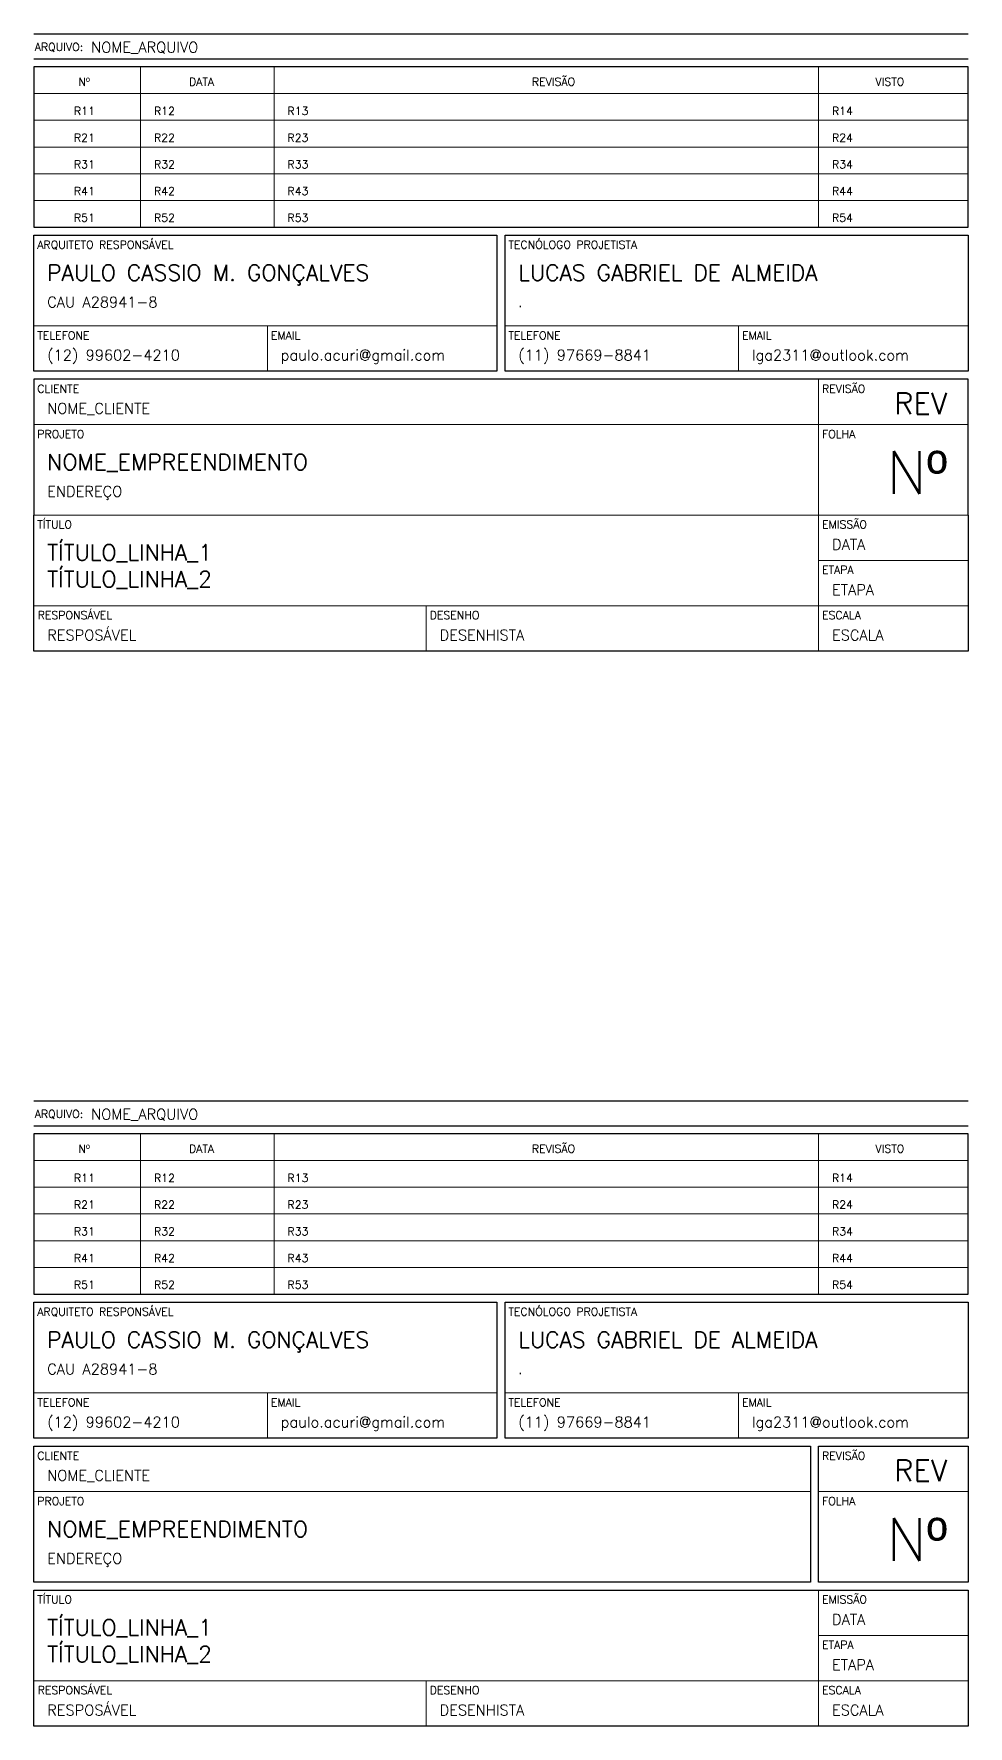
# Model space of a CAD drawing. Extents: x 0 to 175, y -16 to 63.
# Drawn here: x 82.84 to 91.59, y -16.46 to -0.59 of the extents above; entities that cross this region are included whole.
import ezdxf
from ezdxf.enums import TextEntityAlignment as Align

# ---------------------------------------------------------------- set-up
doc = ezdxf.new("R2010")
doc.units = 0
doc.header["$LTSCALE"] = 0.5
doc.header["$MEASUREMENT"] = 0
doc.layers.add('LOGO', color=7, linetype='CONTINUOUS')
for name, color, linetype, lineweight in [('TXT01', 7, 'CONTINUOUS', 9), ('TXT02', 2, 'CONTINUOUS', 20), ('TXT05', 4, 'CONTINUOUS', 30), ('TXT07', 6, 'CONTINUOUS', 50)]:
    doc.layers.add(name, color=color, linetype=linetype, lineweight=lineweight)
doc.styles.add('ROMANS', font='romans.shx')
doc.styles.add('SANSSERIF', font='sanss___.ttf')

msp = doc.modelspace()

# ---------------------------------------------------------------- linework, layer by layer
at = {"layer": 'TXT01', "lineweight": 9}
for p, q in [((85.0918, -0.9054), (85.0918, -2.4054)), ((90.1918, -2.4054), (90.1918, -0.9054)), ((82.8418, -1.4054), (91.5918, -1.4054)), ((82.8418, -1.6554), (91.5918, -1.6554)), ((82.8418, -1.9054), (91.5918, -1.9054)), ((82.8418, -2.1554), (91.5918, -2.1554)), ((82.8418, -3.3304), (87.1793, -3.3304)), ((87.2543, -3.3304), (91.5918, -3.3304)), ((90.1918, -3.8304), (90.1918, -5.1054)), ((82.8418, -4.2554), (91.5918, -4.2554)), ((90.1918, -5.1054), (90.1918, -6.3804)), ((90.1918, -5.5304), (91.5918, -5.5304)), ((82.8418, -5.9554), (91.5918, -5.9554)), ((86.5168, -5.9554), (86.5168, -6.3804)), ((85.0918, -10.9054), (85.0918, -12.4054)), ((90.1918, -12.4054), (90.1918, -10.9054)), ((82.8418, -11.4054), (91.5918, -11.4054)), ((82.8418, -11.6554), (91.5918, -11.6554)), ((82.8418, -11.9054), (91.5918, -11.9054)), ((82.8418, -12.1554), (91.5918, -12.1554)), ((82.8418, -13.3304), (87.1793, -13.3304)), ((87.2543, -13.3304), (91.5918, -13.3304)), ((82.8418, -14.2554), (90.1168, -14.2554)), ((90.1918, -14.2554), (91.5918, -14.2554)), ((90.1918, -15.1804), (90.1918, -16.4554)), ((90.1918, -15.6054), (91.5918, -15.6054)), ((82.8418, -16.0304), (91.5918, -16.0304)), ((86.5168, -16.0304), (86.5168, -16.4554))]:
    msp.add_line(p, q, dxfattribs=at)
for points in [[(85.0293, -3.3304), (85.0293, -3.7554)], [(89.4418, -3.3304), (89.4418, -3.7554)], [(82.8418, -5.1054), (91.5918, -5.1054)], [(85.0293, -13.3304), (85.0293, -13.7554)], [(89.4418, -13.3304), (89.4418, -13.7554)]]:
    msp.add_lwpolyline(points, dxfattribs=at)
at = {"layer": 'TXT02', "lineweight": 9}
for p, q in [((83.8418, -0.9054), (83.8418, -2.4054)), ((82.8418, -1.1554), (91.5918, -1.1554)), ((83.8418, -10.9054), (83.8418, -12.4054)), ((82.8418, -11.1554), (91.5918, -11.1554))]:
    msp.add_line(p, q, dxfattribs=at)
at = {"layer": 'TXT05', "color": 4}
for p, q in [((82.8418, -0.5949), (91.5918, -0.5949)), ((82.8418, -10.5949), (91.5918, -10.5949))]:
    msp.add_line(p, q, dxfattribs=at)
for points in [[(82.8418, -0.8304), (91.5918, -0.8304)], [(91.5918, -5.1054), (91.5918, -3.8304), (82.8418, -3.8304), (82.8418, -5.1054)], [(91.5918, -5.1054), (91.5918, -6.3804), (82.8418, -6.3804), (82.8418, -5.1054)], [(82.8418, -10.8304), (91.5918, -10.8304)]]:
    msp.add_lwpolyline(points, dxfattribs=at)
for points in [[(82.8418, -2.4054), (91.5918, -2.4054), (91.5918, -0.9054), (82.8418, -0.9054)], [(82.8418, -2.4804), (87.1793, -2.4804), (87.1793, -3.7554), (82.8418, -3.7554)], [(87.2543, -2.4804), (91.5918, -2.4804), (91.5918, -3.7554), (87.2543, -3.7554)], [(82.8418, -12.4054), (91.5918, -12.4054), (91.5918, -10.9054), (82.8418, -10.9054)], [(82.8418, -12.4804), (87.1793, -12.4804), (87.1793, -13.7554), (82.8418, -13.7554)], [(87.2543, -12.4804), (91.5918, -12.4804), (91.5918, -13.7554), (87.2543, -13.7554)], [(90.1168, -15.1054), (82.8418, -15.1054), (82.8418, -13.8304), (90.1168, -13.8304)], [(91.5918, -15.1054), (90.1918, -15.1054), (90.1918, -13.8304), (91.5918, -13.8304)], [(82.8418, -15.1804), (91.5918, -15.1804), (91.5918, -16.4554), (82.8418, -16.4554)]]:
    msp.add_lwpolyline(points, close=True, dxfattribs=at)

# ---------------------------------------------------------------- texts
at = {"layer": 'LOGO', "color": 2, "lineweight": 20, "style": 'SANSSERIF'}
for p in [(87.3793, -3.1584), (87.3793, -13.1584)]:
    msp.add_text('.', height=0.1, dxfattribs=at).set_placement(p)
at = {"layer": 'LOGO', "color": 4, "lineweight": 30, "style": 'ROMANS', "flags": 8}
for p in [(82.9668, -4.1554), (82.9668, -14.1554)]:
    msp.add_attdef('NOME_CLIENTE', p, 'ÉRIKA NOGUEIRA VIEIRA', height=0.1, dxfattribs=at)
at = {"layer": 'TXT02', "color": 2, "lineweight": 20, "style": 'ROMANS'}
for s, p in [('ARQUIVO:', (82.8501, -0.7555)), ('Nº', (83.2592, -1.0807)), ('DATA', (84.2947, -1.0807)), ('REVISÃO', (87.5061, -1.0807)), ('VISTO', (90.724, -1.0807)), ('REVISÃO', (90.2238, -3.9584)), ('FOLHA', (90.2238, -4.3834)), ('TÍTULO', (82.8738, -5.2304)), ('EMISSÃO', (90.2238, -5.2304)), ('ETAPA', (90.2238, -5.6554)), ('RESPONSÁVEL', (82.8775, -6.0804)), ('DESENHO', (86.5488, -6.0804)), ('ESCALA', (90.2238, -6.0804)), ('ARQUIVO:', (82.8501, -10.7555)), ('Nº', (83.2592, -11.0807)), ('DATA', (84.2947, -11.0807)), ('REVISÃO', (87.5061, -11.0807)), ('VISTO', (90.724, -11.0807)), ('REVISÃO', (90.2238, -13.9584)), ('FOLHA', (90.2238, -14.3834)), ('TÍTULO', (82.8738, -15.3054)), ('EMISSÃO', (90.2238, -15.3054)), ('ETAPA', (90.2238, -15.7304)), ('RESPONSÁVEL', (82.8775, -16.1554)), ('DESENHO', (86.5488, -16.1554)), ('ESCALA', (90.2238, -16.1554))]:
    msp.add_text(s, height=0.075, dxfattribs=at).set_placement(p)
at = {"layer": 'TXT02', "style": 'ROMANS'}
for s, height, p in [('CAU A28941-8 ', 0.1, (82.9668, -3.1584)), ('TELEFONE', 0.075, (82.8738, -3.4584)), ('EMAIL', 0.075, (85.0613, -3.4584)), ('TELEFONE', 0.075, (87.2863, -3.4584)), ('EMAIL', 0.075, (89.4738, -3.4584)), ('(12) 99602-4210 ', 0.1, (82.9668, -3.6554)), ('paulo.acuri@gmail.com ', 0.1, (85.1543, -3.6554)), ('(11) 97669-8841 ', 0.1, (87.3793, -3.6554)), ('lga2311@outlook.com ', 0.1, (89.5668, -3.6554)), ('CLIENTE', 0.075, (82.8738, -3.9584)), ('PROJETO', 0.075, (82.8738, -4.3834)), ('CAU A28941-8 ', 0.1, (82.9668, -13.1584)), ('TELEFONE', 0.075, (82.8738, -13.4584)), ('EMAIL', 0.075, (85.0613, -13.4584)), ('TELEFONE', 0.075, (87.2863, -13.4584)), ('EMAIL', 0.075, (89.4738, -13.4584)), ('(12) 99602-4210 ', 0.1, (82.9668, -13.6554)), ('paulo.acuri@gmail.com ', 0.1, (85.1543, -13.6554)), ('(11) 97669-8841 ', 0.1, (87.3793, -13.6554)), ('lga2311@outlook.com ', 0.1, (89.5668, -13.6554)), ('CLIENTE', 0.075, (82.8738, -13.9584)), ('PROJETO', 0.075, (82.8738, -14.3834))]:
    msp.add_text(s, height=height, dxfattribs=at).set_placement(p)
at = {"layer": 'TXT02', "color": 2, "lineweight": 20, "style": 'ROMANS', "flags": 8}
for tag, p, s, height in [('NOME_ARQUIVO', (83.3784, -0.77), '____________', 0.1), ('R11', (83.2168, -1.3554), '.', 0.075), ('R12', (83.9668, -1.3554), '.', 0.075), ('R13', (85.2168, -1.3554), '.', 0.075), ('R14', (90.3168, -1.3554), '.', 0.075), ('R21', (83.2168, -1.6054), '.', 0.075), ('R22', (83.9668, -1.6054), '.', 0.075), ('R23', (85.2168, -1.6054), '.', 0.075), ('R24', (90.3168, -1.6054), '.', 0.075), ('R31', (83.2168, -1.8554), '.', 0.075), ('R32', (83.9668, -1.8554), '.', 0.075), ('R33', (85.2168, -1.8554), '.', 0.075), ('R34', (90.3168, -1.8554), '.', 0.075), ('R41', (83.2168, -2.1054), '.', 0.075), ('R42', (83.9668, -2.1054), '.', 0.075), ('R43', (85.2168, -2.1054), '.', 0.075), ('R44', (90.3168, -2.1054), '.', 0.075), ('R51', (83.2168, -2.3554), '.', 0.075), ('R52', (83.9668, -2.3554), '.', 0.075), ('R53', (85.2168, -2.3554), '.', 0.075), ('R54', (90.3168, -2.3554), '.', 0.075), ('DATA', (90.3168, -5.4304), '14/03/2022', 0.1), ('ETAPA', (90.3168, -5.8554), 'PRÉ-EXECUTIVO', 0.1), ('RESPOSÁVEL', (82.9668, -6.2804), 'LUCAS', 0.1), ('DESENHISTA', (86.6418, -6.2804), 'LUCAS', 0.1), ('ESCALA', (90.3168, -6.2804), '1:50', 0.1), ('NOME_ARQUIVO', (83.3784, -10.77), '____________', 0.1), ('R11', (83.2168, -11.3554), '.', 0.075), ('R12', (83.9668, -11.3554), '.', 0.075), ('R13', (85.2168, -11.3554), '.', 0.075), ('R14', (90.3168, -11.3554), '.', 0.075), ('R21', (83.2168, -11.6054), '.', 0.075), ('R22', (83.9668, -11.6054), '.', 0.075), ('R23', (85.2168, -11.6054), '.', 0.075), ('R24', (90.3168, -11.6054), '.', 0.075), ('R31', (83.2168, -11.8554), '.', 0.075), ('R32', (83.9668, -11.8554), '.', 0.075), ('R33', (85.2168, -11.8554), '.', 0.075), ('R34', (90.3168, -11.8554), '.', 0.075), ('R41', (83.2168, -12.1054), '.', 0.075), ('R42', (83.9668, -12.1054), '.', 0.075), ('R43', (85.2168, -12.1054), '.', 0.075), ('R44', (90.3168, -12.1054), '.', 0.075), ('R51', (83.2168, -12.3554), '.', 0.075), ('R52', (83.9668, -12.3554), '.', 0.075), ('R53', (85.2168, -12.3554), '.', 0.075), ('R54', (90.3168, -12.3554), '.', 0.075), ('DATA', (90.3168, -15.5054), '14/03/2022', 0.1), ('ETAPA', (90.3168, -15.9304), 'PRÉ-EXECUTIVO', 0.1), ('RESPOSÁVEL', (82.9668, -16.3554), 'LUCAS', 0.1), ('DESENHISTA', (86.6418, -16.3554), 'LUCAS', 0.1), ('ESCALA', (90.3168, -16.3554), '1:50', 0.1)]:
    msp.add_attdef(tag, p, s, height=height, dxfattribs=at)
at = {"layer": 'TXT02', "style": 'ROMANS', "flags": 8}
for p in [(82.9668, -4.9334), (82.9668, -14.9334)]:
    msp.add_attdef('ENDEREÇO', p, 'R. ', height=0.1, dxfattribs=at)
at = {"layer": 'TXT05', "color": 4, "style": 'ROMANS'}
for s, p in [('ARQUITETO RESPONSÁVEL', (82.8738, -2.6084)), ('TECNÓLOGO PROJETISTA', (87.2863, -2.6084)), ('ARQUITETO RESPONSÁVEL', (82.8738, -12.6084)), ('TECNÓLOGO PROJETISTA', (87.2863, -12.6084))]:
    msp.add_text(s, height=0.075, dxfattribs=at).set_placement(p)
at = {"layer": 'TXT05', "color": 4, "style": 'ROMANS', "flags": 8}
for p in [(91.3962, -4.1584), (91.3962, -14.1584)]:
    msp.add_attdef('REV', text='05', height=0.2, dxfattribs=at).set_placement(p, align=Align.RIGHT)
at = {"layer": 'TXT05', "style": 'ROMANS', "flags": 8}
for p in [(82.9668, -4.6834), (82.9668, -14.6834)]:
    msp.add_attdef('NOME_EMPREENDIMENTO', p, 'REFORMA APARTAMENTO RESIDENCIAL - ELÉTRICA', height=0.15, dxfattribs=at)
for p in [(91.3962, -4.9054), (91.3962, -14.9054)]:
    msp.add_attdef('Nº', text='000', height=0.4, dxfattribs=at).set_placement(p, align=Align.RIGHT)
at = {"layer": 'TXT07', "style": 'ROMANS'}
for s, p in [('PAULO CASSIO M. GONÇALVES', (82.9668, -2.9084)), ('LUCAS GABRIEL DE ALMEIDA', (87.3793, -2.9084)), ('PAULO CASSIO M. GONÇALVES', (82.9668, -12.9084)), ('LUCAS GABRIEL DE ALMEIDA', (87.3793, -12.9084))]:
    msp.add_text(s, height=0.15, dxfattribs=at).set_placement(p)
at = {"layer": 'TXT07', "style": 'ROMANS', "flags": 8}
for tag, p, s in [('TÍTULO_LINHA_1', (82.9668, -5.5304), 'ELEVAÇÕES CONDUTORES E ELETRODUTOS'), ('TÍTULO_LINHA_2', (82.9668, -5.7804), ' '), ('TÍTULO_LINHA_1', (82.9668, -15.6054), 'ELEVAÇÕES CONDUTORES E ELETRODUTOS'), ('TÍTULO_LINHA_2', (82.9668, -15.8554), ' ')]:
    msp.add_attdef(tag, p, s, height=0.15, dxfattribs=at)

doc.saveas('drawing.dxf')
